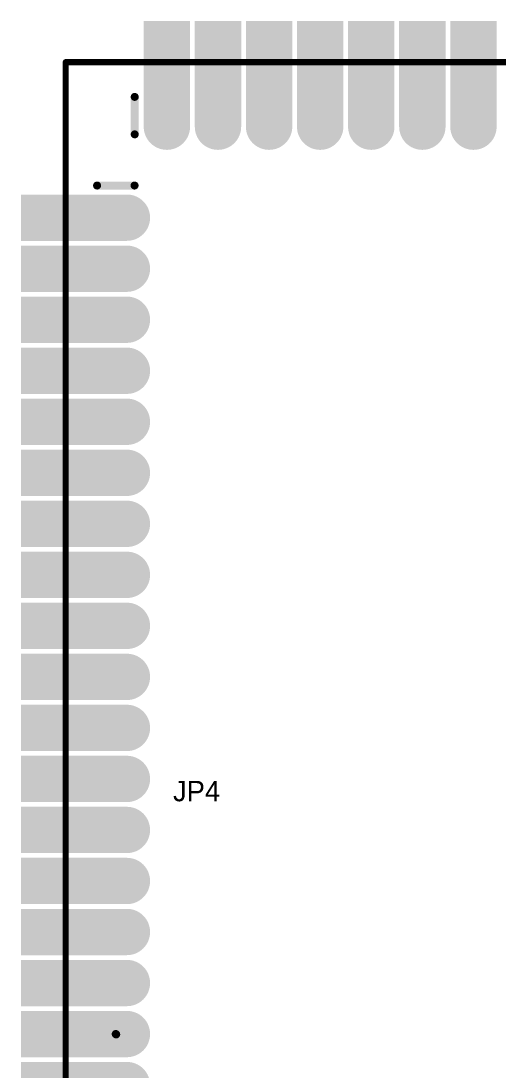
# Model space of a CAD drawing. Header units: millimetres. Extents: x 2.56 to 5.29, y 1.98 to 3.92.
# Drawn here: x 2.556 to 3.024, y 2.892 to 3.92 of the extents above; entities that cross this region are included whole.
import ezdxf

# ---------------------------------------------------------------- set-up
doc = ezdxf.new("R2010")
doc.units = ezdxf.units.MM
doc.header["$MEASUREMENT"] = 0
for name, color, linetype in [('BottomLayer', 5, 'Continuous'), ('BottomSolder', 6, 'Continuous'), ('MultiLayer', 9, 'Continuous'), ('PadHoleLayer', 156, 'Continuous'), ('TopLayer', 1, 'Continuous'), ('TopOverlay', 2, 'Continuous'), ('TopPaste', 8, 'Continuous'), ('TopSolder', 216, 'Continuous')]:
    doc.layers.add(name, color=color, linetype=linetype)

# ---------------------------------------------------------------- blocks, each defined once
blk = doc.blocks.new('SIP_32_1_27_SMD_H_2')
at = {"layer": 'BottomLayer', "const_width": 0.0374}
for points in [[(0.0108, -0.7), (-0.0108, -0.7)], [(0.0108, -0.75), (-0.0108, -0.75)], [(0.0108, -0.8), (-0.0108, -0.8)], [(0.0108, -0.85), (-0.0108, -0.85)], [(0.0108, -0.9), (-0.0108, -0.9)], [(0.0108, -0.95), (-0.0108, -0.95)], [(0.0108, -1), (-0.0108, -1)], [(0.0108, -1.05), (-0.0108, -1.05)], [(0.0108, -1.1), (-0.0108, -1.1)], [(0.0108, -1.15), (-0.0108, -1.15)], [(0.0108, -1.2), (-0.0108, -1.2)], [(0.0108, -1.25), (-0.0108, -1.25)], [(0.0108, -1.3), (-0.0108, -1.3)], [(0.0108, -1.35), (-0.0108, -1.35)], [(0.0108, -1.4), (-0.0108, -1.4)], [(0.0108, -1.45), (-0.0108, -1.45)], [(0.0108, -1.5), (-0.0108, -1.5)], [(0.0108, -1.55), (-0.0108, -1.55)]]:
    blk.add_lwpolyline(points, dxfattribs=at)
at = {"layer": 'BottomLayer', "const_width": 0.0187}
for points in [[(-0.0202, -0.7, 1), (-0.0015, -0.7, 1)], [(0.0015, -0.7, 1), (0.0202, -0.7, 1)], [(-0.0202, -0.75, 1), (-0.0015, -0.75, 1)], [(0.0015, -0.75, 1), (0.0202, -0.75, 1)], [(-0.0202, -0.8, 1), (-0.0015, -0.8, 1)], [(0.0015, -0.8, 1), (0.0202, -0.8, 1)], [(-0.0202, -0.85, 1), (-0.0015, -0.85, 1)], [(0.0015, -0.85, 1), (0.0202, -0.85, 1)], [(-0.0202, -0.9, 1), (-0.0015, -0.9, 1)], [(0.0015, -0.9, 1), (0.0202, -0.9, 1)], [(-0.0202, -0.95, 1), (-0.0015, -0.95, 1)], [(0.0015, -0.95, 1), (0.0202, -0.95, 1)], [(-0.0202, -1, 1), (-0.0015, -1, 1)], [(0.0015, -1, 1), (0.0202, -1, 1)], [(-0.0202, -1.05, 1), (-0.0015, -1.05, 1)], [(0.0015, -1.05, 1), (0.0202, -1.05, 1)], [(-0.0202, -1.1, 1), (-0.0015, -1.1, 1)], [(0.0015, -1.1, 1), (0.0202, -1.1, 1)], [(-0.0202, -1.15, 1), (-0.0015, -1.15, 1)], [(0.0015, -1.15, 1), (0.0202, -1.15, 1)], [(-0.0202, -1.2, 1), (-0.0015, -1.2, 1)], [(0.0015, -1.2, 1), (0.0202, -1.2, 1)], [(-0.0202, -1.25, 1), (-0.0015, -1.25, 1)], [(0.0015, -1.25, 1), (0.0202, -1.25, 1)], [(-0.0202, -1.3, 1), (-0.0015, -1.3, 1)], [(0.0015, -1.3, 1), (0.0202, -1.3, 1)], [(-0.0202, -1.35, 1), (-0.0015, -1.35, 1)], [(0.0015, -1.35, 1), (0.0202, -1.35, 1)], [(-0.0202, -1.4, 1), (-0.0015, -1.4, 1)], [(0.0015, -1.4, 1), (0.0202, -1.4, 1)], [(-0.0202, -1.45, 1), (-0.0015, -1.45, 1)], [(0.0015, -1.45, 1), (0.0202, -1.45, 1)], [(-0.0202, -1.5, 1), (-0.0015, -1.5, 1)], [(0.0015, -1.5, 1), (0.0202, -1.5, 1)], [(-0.0202, -1.55, 1), (-0.0015, -1.55, 1)], [(0.0015, -1.55, 1), (0.0202, -1.55, 1)]]:
    blk.add_lwpolyline(points, format="xyb", close=True, dxfattribs=at)
at = {"layer": 'BottomSolder', "const_width": 0.0454}
for points in [[(0.0108, -0.7), (-0.0108, -0.7)], [(0.0108, -0.75), (-0.0108, -0.75)], [(0.0108, -0.8), (-0.0108, -0.8)], [(0.0108, -0.85), (-0.0108, -0.85)], [(0.0108, -0.9), (-0.0108, -0.9)], [(0.0108, -0.95), (-0.0108, -0.95)], [(0.0108, -1), (-0.0108, -1)], [(0.0108, -1.05), (-0.0108, -1.05)], [(0.0108, -1.1), (-0.0108, -1.1)], [(0.0108, -1.15), (-0.0108, -1.15)], [(0.0108, -1.2), (-0.0108, -1.2)], [(0.0108, -1.25), (-0.0108, -1.25)], [(0.0108, -1.3), (-0.0108, -1.3)], [(0.0108, -1.35), (-0.0108, -1.35)], [(0.0108, -1.4), (-0.0108, -1.4)], [(0.0108, -1.45), (-0.0108, -1.45)], [(0.0108, -1.5), (-0.0108, -1.5)], [(0.0108, -1.55), (-0.0108, -1.55)]]:
    blk.add_lwpolyline(points, dxfattribs=at)
at = {"layer": 'BottomSolder', "const_width": 0.0227}
for points in [[(-0.0222, -0.7, 1), (0.0005, -0.7, 1)], [(-0.0005, -0.7, 1), (0.0222, -0.7, 1)], [(-0.0222, -0.75, 1), (0.0005, -0.75, 1)], [(-0.0005, -0.75, 1), (0.0222, -0.75, 1)], [(-0.0222, -0.8, 1), (0.0005, -0.8, 1)], [(-0.0005, -0.8, 1), (0.0222, -0.8, 1)], [(-0.0222, -0.85, 1), (0.0005, -0.85, 1)], [(-0.0005, -0.85, 1), (0.0222, -0.85, 1)], [(-0.0222, -0.9, 1), (0.0005, -0.9, 1)], [(-0.0005, -0.9, 1), (0.0222, -0.9, 1)], [(-0.0222, -0.95, 1), (0.0005, -0.95, 1)], [(-0.0005, -0.95, 1), (0.0222, -0.95, 1)], [(-0.0222, -1, 1), (0.0005, -1, 1)], [(-0.0005, -1, 1), (0.0222, -1, 1)], [(-0.0222, -1.05, 1), (0.0005, -1.05, 1)], [(-0.0005, -1.05, 1), (0.0222, -1.05, 1)], [(-0.0222, -1.1, 1), (0.0005, -1.1, 1)], [(-0.0005, -1.1, 1), (0.0222, -1.1, 1)], [(-0.0222, -1.15, 1), (0.0005, -1.15, 1)], [(-0.0005, -1.15, 1), (0.0222, -1.15, 1)], [(-0.0222, -1.2, 1), (0.0005, -1.2, 1)], [(-0.0005, -1.2, 1), (0.0222, -1.2, 1)], [(-0.0222, -1.25, 1), (0.0005, -1.25, 1)], [(-0.0005, -1.25, 1), (0.0222, -1.25, 1)], [(-0.0222, -1.3, 1), (0.0005, -1.3, 1)], [(-0.0005, -1.3, 1), (0.0222, -1.3, 1)], [(-0.0222, -1.35, 1), (0.0005, -1.35, 1)], [(-0.0005, -1.35, 1), (0.0222, -1.35, 1)], [(-0.0222, -1.4, 1), (0.0005, -1.4, 1)], [(-0.0005, -1.4, 1), (0.0222, -1.4, 1)], [(-0.0222, -1.45, 1), (0.0005, -1.45, 1)], [(-0.0005, -1.45, 1), (0.0222, -1.45, 1)], [(-0.0222, -1.5, 1), (0.0005, -1.5, 1)], [(-0.0005, -1.5, 1), (0.0222, -1.5, 1)], [(-0.0222, -1.55, 1), (0.0005, -1.55, 1)], [(-0.0005, -1.55, 1), (0.0222, -1.55, 1)]]:
    blk.add_lwpolyline(points, format="xyb", close=True, dxfattribs=at)
at = {"layer": 'MultiLayer', "const_width": 0.0374}
for points in [[(0.0108, -0.7), (-0.0108, -0.7)], [(0.0108, -0.75), (-0.0108, -0.75)], [(0.0108, -0.8), (-0.0108, -0.8)], [(0.0108, -0.85), (-0.0108, -0.85)], [(0.0108, -0.9), (-0.0108, -0.9)], [(0.0108, -0.95), (-0.0108, -0.95)], [(0.0108, -1), (-0.0108, -1)], [(0.0108, -1.05), (-0.0108, -1.05)], [(0.0108, -1.1), (-0.0108, -1.1)], [(0.0108, -1.15), (-0.0108, -1.15)], [(0.0108, -1.2), (-0.0108, -1.2)], [(0.0108, -1.25), (-0.0108, -1.25)], [(0.0108, -1.3), (-0.0108, -1.3)], [(0.0108, -1.35), (-0.0108, -1.35)], [(0.0108, -1.4), (-0.0108, -1.4)], [(0.0108, -1.45), (-0.0108, -1.45)], [(0.0108, -1.5), (-0.0108, -1.5)], [(0.0108, -1.55), (-0.0108, -1.55)]]:
    blk.add_lwpolyline(points, dxfattribs=at)
at = {"layer": 'MultiLayer', "const_width": 0.0187}
for points in [[(-0.0202, -0.7, 1), (-0.0015, -0.7, 1)], [(0.0015, -0.7, 1), (0.0202, -0.7, 1)], [(-0.0202, -0.75, 1), (-0.0015, -0.75, 1)], [(0.0015, -0.75, 1), (0.0202, -0.75, 1)], [(-0.0202, -0.8, 1), (-0.0015, -0.8, 1)], [(0.0015, -0.8, 1), (0.0202, -0.8, 1)], [(-0.0202, -0.85, 1), (-0.0015, -0.85, 1)], [(0.0015, -0.85, 1), (0.0202, -0.85, 1)], [(-0.0202, -0.9, 1), (-0.0015, -0.9, 1)], [(0.0015, -0.9, 1), (0.0202, -0.9, 1)], [(-0.0202, -0.95, 1), (-0.0015, -0.95, 1)], [(0.0015, -0.95, 1), (0.0202, -0.95, 1)], [(-0.0202, -1, 1), (-0.0015, -1, 1)], [(0.0015, -1, 1), (0.0202, -1, 1)], [(-0.0202, -1.05, 1), (-0.0015, -1.05, 1)], [(0.0015, -1.05, 1), (0.0202, -1.05, 1)], [(-0.0202, -1.1, 1), (-0.0015, -1.1, 1)], [(0.0015, -1.1, 1), (0.0202, -1.1, 1)], [(-0.0202, -1.15, 1), (-0.0015, -1.15, 1)], [(0.0015, -1.15, 1), (0.0202, -1.15, 1)], [(-0.0202, -1.2, 1), (-0.0015, -1.2, 1)], [(0.0015, -1.2, 1), (0.0202, -1.2, 1)], [(-0.0202, -1.25, 1), (-0.0015, -1.25, 1)], [(0.0015, -1.25, 1), (0.0202, -1.25, 1)], [(-0.0202, -1.3, 1), (-0.0015, -1.3, 1)], [(0.0015, -1.3, 1), (0.0202, -1.3, 1)], [(-0.0202, -1.35, 1), (-0.0015, -1.35, 1)], [(0.0015, -1.35, 1), (0.0202, -1.35, 1)], [(-0.0202, -1.4, 1), (-0.0015, -1.4, 1)], [(0.0015, -1.4, 1), (0.0202, -1.4, 1)], [(-0.0202, -1.45, 1), (-0.0015, -1.45, 1)], [(0.0015, -1.45, 1), (0.0202, -1.45, 1)], [(-0.0202, -1.5, 1), (-0.0015, -1.5, 1)], [(0.0015, -1.5, 1), (0.0202, -1.5, 1)], [(-0.0202, -1.55, 1), (-0.0015, -1.55, 1)], [(0.0015, -1.55, 1), (0.0202, -1.55, 1)]]:
    blk.add_lwpolyline(points, format="xyb", close=True, dxfattribs=at)
at = {"layer": 'PadHoleLayer', "const_width": 0.0138}
for points in [[(-0.0069, -0.75, 1), (0.0069, -0.75, 1)], [(-0.0069, -0.8, 1), (0.0069, -0.8, 1)], [(-0.0069, -0.85, 1), (0.0069, -0.85, 1)], [(-0.0069, -0.9, 1), (0.0069, -0.9, 1)], [(-0.0069, -0.95, 1), (0.0069, -0.95, 1)], [(-0.0069, -1, 1), (0.0069, -1, 1)], [(-0.0069, -1.05, 1), (0.0069, -1.05, 1)], [(-0.0069, -1.1, 1), (0.0069, -1.1, 1)], [(-0.0069, -1.15, 1), (0.0069, -1.15, 1)], [(-0.0069, -1.2, 1), (0.0069, -1.2, 1)], [(-0.0069, -1.25, 1), (0.0069, -1.25, 1)], [(-0.0069, -1.3, 1), (0.0069, -1.3, 1)], [(-0.0069, -1.35, 1), (0.0069, -1.35, 1)], [(-0.0069, -1.4, 1), (0.0069, -1.4, 1)], [(-0.0069, -1.45, 1), (0.0069, -1.45, 1)], [(-0.0069, -1.5, 1), (0.0069, -1.5, 1)], [(-0.0069, -1.55, 1), (0.0069, -1.55, 1)]]:
    blk.add_lwpolyline(points, format="xyb", close=True, dxfattribs=at)
at = {"layer": 'TopLayer', "const_width": 0.0374}
for points in [[(0.0108, -0.7), (-0.0108, -0.7)], [(0.0108, -0.75), (-0.0108, -0.75)], [(0.0108, -0.8), (-0.0108, -0.8)], [(0.0108, -0.85), (-0.0108, -0.85)], [(0.0108, -0.9), (-0.0108, -0.9)], [(0.0108, -0.95), (-0.0108, -0.95)], [(0.0108, -1), (-0.0108, -1)], [(0.0108, -1.05), (-0.0108, -1.05)], [(0.0108, -1.1), (-0.0108, -1.1)], [(0.0108, -1.15), (-0.0108, -1.15)], [(0.0108, -1.2), (-0.0108, -1.2)], [(0.0108, -1.25), (-0.0108, -1.25)], [(0.0108, -1.3), (-0.0108, -1.3)], [(0.0108, -1.35), (-0.0108, -1.35)], [(0.0108, -1.4), (-0.0108, -1.4)], [(0.0108, -1.45), (-0.0108, -1.45)], [(0.0108, -1.5), (-0.0108, -1.5)], [(0.0108, -1.55), (-0.0108, -1.55)]]:
    blk.add_lwpolyline(points, dxfattribs=at)
at = {"layer": 'TopLayer', "const_width": 0.0187}
for points in [[(-0.0202, -0.7, 1), (-0.0015, -0.7, 1)], [(0.0015, -0.7, 1), (0.0202, -0.7, 1)], [(-0.0202, -0.75, 1), (-0.0015, -0.75, 1)], [(0.0015, -0.75, 1), (0.0202, -0.75, 1)], [(-0.0202, -0.8, 1), (-0.0015, -0.8, 1)], [(0.0015, -0.8, 1), (0.0202, -0.8, 1)], [(-0.0202, -0.85, 1), (-0.0015, -0.85, 1)], [(0.0015, -0.85, 1), (0.0202, -0.85, 1)], [(-0.0202, -0.9, 1), (-0.0015, -0.9, 1)], [(0.0015, -0.9, 1), (0.0202, -0.9, 1)], [(-0.0202, -0.95, 1), (-0.0015, -0.95, 1)], [(0.0015, -0.95, 1), (0.0202, -0.95, 1)], [(-0.0202, -1, 1), (-0.0015, -1, 1)], [(0.0015, -1, 1), (0.0202, -1, 1)], [(-0.0202, -1.05, 1), (-0.0015, -1.05, 1)], [(0.0015, -1.05, 1), (0.0202, -1.05, 1)], [(-0.0202, -1.1, 1), (-0.0015, -1.1, 1)], [(0.0015, -1.1, 1), (0.0202, -1.1, 1)], [(-0.0202, -1.15, 1), (-0.0015, -1.15, 1)], [(0.0015, -1.15, 1), (0.0202, -1.15, 1)], [(-0.0202, -1.2, 1), (-0.0015, -1.2, 1)], [(0.0015, -1.2, 1), (0.0202, -1.2, 1)], [(-0.0202, -1.25, 1), (-0.0015, -1.25, 1)], [(0.0015, -1.25, 1), (0.0202, -1.25, 1)], [(-0.0202, -1.3, 1), (-0.0015, -1.3, 1)], [(0.0015, -1.3, 1), (0.0202, -1.3, 1)], [(-0.0202, -1.35, 1), (-0.0015, -1.35, 1)], [(0.0015, -1.35, 1), (0.0202, -1.35, 1)], [(-0.0202, -1.4, 1), (-0.0015, -1.4, 1)], [(0.0015, -1.4, 1), (0.0202, -1.4, 1)], [(-0.0202, -1.45, 1), (-0.0015, -1.45, 1)], [(0.0015, -1.45, 1), (0.0202, -1.45, 1)], [(-0.0202, -1.5, 1), (-0.0015, -1.5, 1)], [(0.0015, -1.5, 1), (0.0202, -1.5, 1)], [(-0.0202, -1.55, 1), (-0.0015, -1.55, 1)], [(0.0015, -1.55, 1), (0.0202, -1.55, 1)]]:
    blk.add_lwpolyline(points, format="xyb", close=True, dxfattribs=at)
at = {"layer": 'TopLayer'}
for points in [[(0.0888, -0.6813), (0.0002, -0.6813), (0.0888, -0.7187), (0.0002, -0.7187)], [(0.0888, -0.7313), (0.0002, -0.7313), (0.0888, -0.7687), (0.0002, -0.7687)], [(0.0888, -0.7813), (0.0002, -0.7813), (0.0888, -0.8187), (0.0002, -0.8187)], [(0.0888, -0.8313), (0.0002, -0.8313), (0.0888, -0.8687), (0.0002, -0.8687)], [(0.0888, -0.8813), (0.0002, -0.8813), (0.0888, -0.9187), (0.0002, -0.9187)], [(0.0888, -0.9313), (0.0002, -0.9313), (0.0888, -0.9687), (0.0002, -0.9687)], [(0.0888, -0.9813), (0.0002, -0.9813), (0.0888, -1.0187), (0.0002, -1.0187)], [(0.0888, -1.0313), (0.0002, -1.0313), (0.0888, -1.0687), (0.0002, -1.0687)], [(0.0888, -1.0813), (0.0002, -1.0813), (0.0888, -1.1187), (0.0002, -1.1187)], [(0.0888, -1.1313), (0.0002, -1.1313), (0.0888, -1.1687), (0.0002, -1.1687)], [(0.0888, -1.1813), (0.0002, -1.1813), (0.0888, -1.2187), (0.0002, -1.2187)], [(0.0888, -1.2313), (0.0002, -1.2313), (0.0888, -1.2687), (0.0002, -1.2687)], [(0.0888, -1.2813), (0.0002, -1.2813), (0.0888, -1.3187), (0.0002, -1.3187)], [(0.0888, -1.3313), (0.0002, -1.3313), (0.0888, -1.3687), (0.0002, -1.3687)], [(0.0888, -1.3813), (0.0002, -1.3813), (0.0888, -1.4187), (0.0002, -1.4187)], [(0.0888, -1.4313), (0.0002, -1.4313), (0.0888, -1.4687), (0.0002, -1.4687)], [(0.0888, -1.4813), (0.0002, -1.4813), (0.0888, -1.5187), (0.0002, -1.5187)], [(0.0888, -1.5313), (0.0002, -1.5313), (0.0888, -1.5687), (0.0002, -1.5687)]]:
    blk.add_solid(points, dxfattribs=at)
at = {"layer": 'TopOverlay', "const_width": 0.00787}
blk.add_lwpolyline([(0.0184, -1.5815), (-0.0184, -1.5815)], dxfattribs=at)
at = {"layer": 'TopOverlay', "const_width": 0.00394}
for points in [[(-0.0203, -1.5815, 1), (-0.0164, -1.5815, 1)], [(0.0164, -1.5815, 1), (0.0203, -1.5815, 1)]]:
    blk.add_lwpolyline(points, format="xyb", close=True, dxfattribs=at)
at = {"layer": 'TopPaste'}
for points in [[(0.0888, -0.6813), (0.0002, -0.6813), (0.0888, -0.7187), (0.0002, -0.7187)], [(0.0888, -0.7313), (0.0002, -0.7313), (0.0888, -0.7687), (0.0002, -0.7687)], [(0.0888, -0.7813), (0.0002, -0.7813), (0.0888, -0.8187), (0.0002, -0.8187)], [(0.0888, -0.8313), (0.0002, -0.8313), (0.0888, -0.8687), (0.0002, -0.8687)], [(0.0888, -0.8813), (0.0002, -0.8813), (0.0888, -0.9187), (0.0002, -0.9187)], [(0.0888, -0.9313), (0.0002, -0.9313), (0.0888, -0.9687), (0.0002, -0.9687)], [(0.0888, -0.9813), (0.0002, -0.9813), (0.0888, -1.0187), (0.0002, -1.0187)], [(0.0888, -1.0313), (0.0002, -1.0313), (0.0888, -1.0687), (0.0002, -1.0687)], [(0.0888, -1.0813), (0.0002, -1.0813), (0.0888, -1.1187), (0.0002, -1.1187)], [(0.0888, -1.1313), (0.0002, -1.1313), (0.0888, -1.1687), (0.0002, -1.1687)], [(0.0888, -1.1813), (0.0002, -1.1813), (0.0888, -1.2187), (0.0002, -1.2187)], [(0.0888, -1.2313), (0.0002, -1.2313), (0.0888, -1.2687), (0.0002, -1.2687)], [(0.0888, -1.2813), (0.0002, -1.2813), (0.0888, -1.3187), (0.0002, -1.3187)], [(0.0888, -1.3313), (0.0002, -1.3313), (0.0888, -1.3687), (0.0002, -1.3687)], [(0.0888, -1.3813), (0.0002, -1.3813), (0.0888, -1.4187), (0.0002, -1.4187)], [(0.0888, -1.4313), (0.0002, -1.4313), (0.0888, -1.4687), (0.0002, -1.4687)], [(0.0888, -1.4813), (0.0002, -1.4813), (0.0888, -1.5187), (0.0002, -1.5187)], [(0.0888, -1.5313), (0.0002, -1.5313), (0.0888, -1.5687), (0.0002, -1.5687)]]:
    blk.add_solid(points, dxfattribs=at)
at = {"layer": 'TopSolder', "const_width": 0.0454}
for points in [[(0.0108, -0.7), (-0.0108, -0.7)], [(0.0108, -0.75), (-0.0108, -0.75)], [(0.0108, -0.8), (-0.0108, -0.8)], [(0.0108, -0.85), (-0.0108, -0.85)], [(0.0108, -0.9), (-0.0108, -0.9)], [(0.0108, -0.95), (-0.0108, -0.95)], [(0.0108, -1), (-0.0108, -1)], [(0.0108, -1.05), (-0.0108, -1.05)], [(0.0108, -1.1), (-0.0108, -1.1)], [(0.0108, -1.15), (-0.0108, -1.15)], [(0.0108, -1.2), (-0.0108, -1.2)], [(0.0108, -1.25), (-0.0108, -1.25)], [(0.0108, -1.3), (-0.0108, -1.3)], [(0.0108, -1.35), (-0.0108, -1.35)], [(0.0108, -1.4), (-0.0108, -1.4)], [(0.0108, -1.45), (-0.0108, -1.45)], [(0.0108, -1.5), (-0.0108, -1.5)], [(0.0108, -1.55), (-0.0108, -1.55)]]:
    blk.add_lwpolyline(points, dxfattribs=at)
at = {"layer": 'TopSolder', "const_width": 0.0227}
for points in [[(-0.0222, -0.7, 1), (0.0005, -0.7, 1)], [(-0.0005, -0.7, 1), (0.0222, -0.7, 1)], [(-0.0222, -0.75, 1), (0.0005, -0.75, 1)], [(-0.0005, -0.75, 1), (0.0222, -0.75, 1)], [(-0.0222, -0.8, 1), (0.0005, -0.8, 1)], [(-0.0005, -0.8, 1), (0.0222, -0.8, 1)], [(-0.0222, -0.85, 1), (0.0005, -0.85, 1)], [(-0.0005, -0.85, 1), (0.0222, -0.85, 1)], [(-0.0222, -0.9, 1), (0.0005, -0.9, 1)], [(-0.0005, -0.9, 1), (0.0222, -0.9, 1)], [(-0.0222, -0.95, 1), (0.0005, -0.95, 1)], [(-0.0005, -0.95, 1), (0.0222, -0.95, 1)], [(-0.0222, -1, 1), (0.0005, -1, 1)], [(-0.0005, -1, 1), (0.0222, -1, 1)], [(-0.0222, -1.05, 1), (0.0005, -1.05, 1)], [(-0.0005, -1.05, 1), (0.0222, -1.05, 1)], [(-0.0222, -1.1, 1), (0.0005, -1.1, 1)], [(-0.0005, -1.1, 1), (0.0222, -1.1, 1)], [(-0.0222, -1.15, 1), (0.0005, -1.15, 1)], [(-0.0005, -1.15, 1), (0.0222, -1.15, 1)], [(-0.0222, -1.2, 1), (0.0005, -1.2, 1)], [(-0.0005, -1.2, 1), (0.0222, -1.2, 1)], [(-0.0222, -1.25, 1), (0.0005, -1.25, 1)], [(-0.0005, -1.25, 1), (0.0222, -1.25, 1)], [(-0.0222, -1.3, 1), (0.0005, -1.3, 1)], [(-0.0005, -1.3, 1), (0.0222, -1.3, 1)], [(-0.0222, -1.35, 1), (0.0005, -1.35, 1)], [(-0.0005, -1.35, 1), (0.0222, -1.35, 1)], [(-0.0222, -1.4, 1), (0.0005, -1.4, 1)], [(-0.0005, -1.4, 1), (0.0222, -1.4, 1)], [(-0.0222, -1.45, 1), (0.0005, -1.45, 1)], [(-0.0005, -1.45, 1), (0.0222, -1.45, 1)], [(-0.0222, -1.5, 1), (0.0005, -1.5, 1)], [(-0.0005, -1.5, 1), (0.0222, -1.5, 1)], [(-0.0222, -1.55, 1), (0.0005, -1.55, 1)], [(-0.0005, -1.55, 1), (0.0222, -1.55, 1)]]:
    blk.add_lwpolyline(points, format="xyb", close=True, dxfattribs=at)
at = {"layer": 'TopSolder'}
for points in [[(0.0928, -0.6773), (-0.0038, -0.6773), (0.0928, -0.7227), (-0.0038, -0.7227)], [(0.0928, -0.7273), (-0.0038, -0.7273), (0.0928, -0.7727), (-0.0038, -0.7727)], [(0.0928, -0.7773), (-0.0038, -0.7773), (0.0928, -0.8227), (-0.0038, -0.8227)], [(0.0928, -0.8273), (-0.0038, -0.8273), (0.0928, -0.8727), (-0.0038, -0.8727)], [(0.0928, -0.8773), (-0.0038, -0.8773), (0.0928, -0.9227), (-0.0038, -0.9227)], [(0.0928, -0.9273), (-0.0038, -0.9273), (0.0928, -0.9727), (-0.0038, -0.9727)], [(0.0928, -0.9773), (-0.0038, -0.9773), (0.0928, -1.0227), (-0.0038, -1.0227)], [(0.0928, -1.0273), (-0.0038, -1.0273), (0.0928, -1.0727), (-0.0038, -1.0727)], [(0.0928, -1.0773), (-0.0038, -1.0773), (0.0928, -1.1227), (-0.0038, -1.1227)], [(0.0928, -1.1273), (-0.0038, -1.1273), (0.0928, -1.1727), (-0.0038, -1.1727)], [(0.0928, -1.1773), (-0.0038, -1.1773), (0.0928, -1.2227), (-0.0038, -1.2227)], [(0.0928, -1.2273), (-0.0038, -1.2273), (0.0928, -1.2727), (-0.0038, -1.2727)], [(0.0928, -1.2773), (-0.0038, -1.2773), (0.0928, -1.3227), (-0.0038, -1.3227)], [(0.0928, -1.3273), (-0.0038, -1.3273), (0.0928, -1.3727), (-0.0038, -1.3727)], [(0.0928, -1.3773), (-0.0038, -1.3773), (0.0928, -1.4227), (-0.0038, -1.4227)], [(0.0928, -1.4273), (-0.0038, -1.4273), (0.0928, -1.4727), (-0.0038, -1.4727)], [(0.0928, -1.4773), (-0.0038, -1.4773), (0.0928, -1.5227), (-0.0038, -1.5227)], [(0.0928, -1.5273), (-0.0038, -1.5273), (0.0928, -1.5727), (-0.0038, -1.5727)]]:
    blk.add_solid(points, dxfattribs=at)
blk = doc.blocks.new('SIP_50_1_27_SMD_H_3')
at = {"layer": 'BottomLayer', "const_width": 0.0374}
for points in [[(0.0108, 0), (-0.0108, 0)], [(0.0108, -0.05), (-0.0108, -0.05)], [(0.0108, -0.1), (-0.0108, -0.1)], [(0.0108, -0.15), (-0.0108, -0.15)], [(0.0108, -0.2), (-0.0108, -0.2)], [(0.0108, -0.25), (-0.0108, -0.25)], [(0.0108, -0.3), (-0.0108, -0.3)]]:
    blk.add_lwpolyline(points, dxfattribs=at)
at = {"layer": 'BottomLayer', "const_width": 0.0187}
for points in [[(-0.0202, 0, 1), (-0.0015, 0, 1)], [(0.0015, 0, 1), (0.0202, 0, 1)], [(-0.0202, -0.05, 1), (-0.0015, -0.05, 1)], [(0.0015, -0.05, 1), (0.0202, -0.05, 1)], [(-0.0202, -0.1, 1), (-0.0015, -0.1, 1)], [(0.0015, -0.1, 1), (0.0202, -0.1, 1)], [(-0.0202, -0.15, 1), (-0.0015, -0.15, 1)], [(0.0015, -0.15, 1), (0.0202, -0.15, 1)], [(-0.0202, -0.2, 1), (-0.0015, -0.2, 1)], [(0.0015, -0.2, 1), (0.0202, -0.2, 1)], [(-0.0202, -0.25, 1), (-0.0015, -0.25, 1)], [(0.0015, -0.25, 1), (0.0202, -0.25, 1)], [(-0.0202, -0.3, 1), (-0.0015, -0.3, 1)], [(0.0015, -0.3, 1), (0.0202, -0.3, 1)]]:
    blk.add_lwpolyline(points, format="xyb", close=True, dxfattribs=at)
at = {"layer": 'BottomSolder', "const_width": 0.0454}
for points in [[(0.0108, 0), (-0.0108, 0)], [(0.0108, -0.05), (-0.0108, -0.05)], [(0.0108, -0.1), (-0.0108, -0.1)], [(0.0108, -0.15), (-0.0108, -0.15)], [(0.0108, -0.2), (-0.0108, -0.2)], [(0.0108, -0.25), (-0.0108, -0.25)], [(0.0108, -0.3), (-0.0108, -0.3)]]:
    blk.add_lwpolyline(points, dxfattribs=at)
at = {"layer": 'BottomSolder', "const_width": 0.0227}
for points in [[(-0.0222, 0, 1), (0.0005, 0, 1)], [(-0.0005, 0, 1), (0.0222, 0, 1)], [(-0.0222, -0.05, 1), (0.0005, -0.05, 1)], [(-0.0005, -0.05, 1), (0.0222, -0.05, 1)], [(-0.0222, -0.1, 1), (0.0005, -0.1, 1)], [(-0.0005, -0.1, 1), (0.0222, -0.1, 1)], [(-0.0222, -0.15, 1), (0.0005, -0.15, 1)], [(-0.0005, -0.15, 1), (0.0222, -0.15, 1)], [(-0.0222, -0.2, 1), (0.0005, -0.2, 1)], [(-0.0005, -0.2, 1), (0.0222, -0.2, 1)], [(-0.0222, -0.25, 1), (0.0005, -0.25, 1)], [(-0.0005, -0.25, 1), (0.0222, -0.25, 1)], [(-0.0222, -0.3, 1), (0.0005, -0.3, 1)], [(-0.0005, -0.3, 1), (0.0222, -0.3, 1)]]:
    blk.add_lwpolyline(points, format="xyb", close=True, dxfattribs=at)
at = {"layer": 'MultiLayer', "const_width": 0.0374}
for points in [[(0.0108, 0), (-0.0108, 0)], [(0.0108, -0.05), (-0.0108, -0.05)], [(0.0108, -0.1), (-0.0108, -0.1)], [(0.0108, -0.15), (-0.0108, -0.15)], [(0.0108, -0.2), (-0.0108, -0.2)], [(0.0108, -0.25), (-0.0108, -0.25)], [(0.0108, -0.3), (-0.0108, -0.3)]]:
    blk.add_lwpolyline(points, dxfattribs=at)
at = {"layer": 'MultiLayer', "const_width": 0.0187}
for points in [[(-0.0202, 0, 1), (-0.0015, 0, 1)], [(0.0015, 0, 1), (0.0202, 0, 1)], [(-0.0202, -0.05, 1), (-0.0015, -0.05, 1)], [(0.0015, -0.05, 1), (0.0202, -0.05, 1)], [(-0.0202, -0.1, 1), (-0.0015, -0.1, 1)], [(0.0015, -0.1, 1), (0.0202, -0.1, 1)], [(-0.0202, -0.15, 1), (-0.0015, -0.15, 1)], [(0.0015, -0.15, 1), (0.0202, -0.15, 1)], [(-0.0202, -0.2, 1), (-0.0015, -0.2, 1)], [(0.0015, -0.2, 1), (0.0202, -0.2, 1)], [(-0.0202, -0.25, 1), (-0.0015, -0.25, 1)], [(0.0015, -0.25, 1), (0.0202, -0.25, 1)], [(-0.0202, -0.3, 1), (-0.0015, -0.3, 1)], [(0.0015, -0.3, 1), (0.0202, -0.3, 1)]]:
    blk.add_lwpolyline(points, format="xyb", close=True, dxfattribs=at)
at = {"layer": 'PadHoleLayer', "const_width": 0.0138}
for points in [[(-0.0069, 0, 1), (0.0069, 0, 1)], [(-0.0069, -0.05, 1), (0.0069, -0.05, 1)], [(-0.0069, -0.1, 1), (0.0069, -0.1, 1)], [(-0.0069, -0.15, 1), (0.0069, -0.15, 1)], [(-0.0069, -0.2, 1), (0.0069, -0.2, 1)], [(-0.0069, -0.25, 1), (0.0069, -0.25, 1)], [(-0.0069, -0.3, 1), (0.0069, -0.3, 1)]]:
    blk.add_lwpolyline(points, format="xyb", close=True, dxfattribs=at)
at = {"layer": 'TopLayer', "const_width": 0.0374}
for points in [[(0.0108, 0), (-0.0108, 0)], [(0.0108, -0.05), (-0.0108, -0.05)], [(0.0108, -0.1), (-0.0108, -0.1)], [(0.0108, -0.15), (-0.0108, -0.15)], [(0.0108, -0.2), (-0.0108, -0.2)], [(0.0108, -0.25), (-0.0108, -0.25)], [(0.0108, -0.3), (-0.0108, -0.3)]]:
    blk.add_lwpolyline(points, dxfattribs=at)
at = {"layer": 'TopLayer', "const_width": 0.0187}
for points in [[(-0.0202, 0, 1), (-0.0015, 0, 1)], [(0.0015, 0, 1), (0.0202, 0, 1)], [(-0.0202, -0.05, 1), (-0.0015, -0.05, 1)], [(0.0015, -0.05, 1), (0.0202, -0.05, 1)], [(-0.0202, -0.1, 1), (-0.0015, -0.1, 1)], [(0.0015, -0.1, 1), (0.0202, -0.1, 1)], [(-0.0202, -0.15, 1), (-0.0015, -0.15, 1)], [(0.0015, -0.15, 1), (0.0202, -0.15, 1)], [(-0.0202, -0.2, 1), (-0.0015, -0.2, 1)], [(0.0015, -0.2, 1), (0.0202, -0.2, 1)], [(-0.0202, -0.25, 1), (-0.0015, -0.25, 1)], [(0.0015, -0.25, 1), (0.0202, -0.25, 1)], [(-0.0202, -0.3, 1), (-0.0015, -0.3, 1)], [(0.0015, -0.3, 1), (0.0202, -0.3, 1)]]:
    blk.add_lwpolyline(points, format="xyb", close=True, dxfattribs=at)
at = {"layer": 'TopLayer'}
for points in [[(0.0888, 0.0187), (0.0002, 0.0187), (0.0888, -0.0187), (0.0002, -0.0187)], [(0.0888, -0.0313), (0.0002, -0.0313), (0.0888, -0.0687), (0.0002, -0.0687)], [(0.0888, -0.0813), (0.0002, -0.0813), (0.0888, -0.1187), (0.0002, -0.1187)], [(0.0888, -0.1313), (0.0002, -0.1313), (0.0888, -0.1687), (0.0002, -0.1687)], [(0.0888, -0.1813), (0.0002, -0.1813), (0.0888, -0.2187), (0.0002, -0.2187)], [(0.0888, -0.2313), (0.0002, -0.2313), (0.0888, -0.2687), (0.0002, -0.2687)], [(0.0888, -0.2813), (0.0002, -0.2813), (0.0888, -0.3187), (0.0002, -0.3187)]]:
    blk.add_solid(points, dxfattribs=at)
at = {"layer": 'TopOverlay', "const_width": 0.00787}
blk.add_lwpolyline([(-0.0184, 0.0315), (0.0184, 0.0315)], dxfattribs=at)
at = {"layer": 'TopOverlay', "const_width": 0.00394}
for points in [[(-0.0203, 0.0315, 1), (-0.0164, 0.0315, 1)], [(0.0164, 0.0315, 1), (0.0203, 0.0315, 1)]]:
    blk.add_lwpolyline(points, format="xyb", close=True, dxfattribs=at)
at = {"layer": 'TopPaste'}
for points in [[(0.0888, 0.0187), (0.0002, 0.0187), (0.0888, -0.0187), (0.0002, -0.0187)], [(0.0888, -0.0313), (0.0002, -0.0313), (0.0888, -0.0687), (0.0002, -0.0687)], [(0.0888, -0.0813), (0.0002, -0.0813), (0.0888, -0.1187), (0.0002, -0.1187)], [(0.0888, -0.1313), (0.0002, -0.1313), (0.0888, -0.1687), (0.0002, -0.1687)], [(0.0888, -0.1813), (0.0002, -0.1813), (0.0888, -0.2187), (0.0002, -0.2187)], [(0.0888, -0.2313), (0.0002, -0.2313), (0.0888, -0.2687), (0.0002, -0.2687)], [(0.0888, -0.2813), (0.0002, -0.2813), (0.0888, -0.3187), (0.0002, -0.3187)]]:
    blk.add_solid(points, dxfattribs=at)
at = {"layer": 'TopSolder', "const_width": 0.0454}
for points in [[(0.0108, 0), (-0.0108, 0)], [(0.0108, -0.05), (-0.0108, -0.05)], [(0.0108, -0.1), (-0.0108, -0.1)], [(0.0108, -0.15), (-0.0108, -0.15)], [(0.0108, -0.2), (-0.0108, -0.2)], [(0.0108, -0.25), (-0.0108, -0.25)], [(0.0108, -0.3), (-0.0108, -0.3)]]:
    blk.add_lwpolyline(points, dxfattribs=at)
at = {"layer": 'TopSolder', "const_width": 0.0227}
for points in [[(-0.0222, 0, 1), (0.0005, 0, 1)], [(-0.0005, 0, 1), (0.0222, 0, 1)], [(-0.0222, -0.05, 1), (0.0005, -0.05, 1)], [(-0.0005, -0.05, 1), (0.0222, -0.05, 1)], [(-0.0222, -0.1, 1), (0.0005, -0.1, 1)], [(-0.0005, -0.1, 1), (0.0222, -0.1, 1)], [(-0.0222, -0.15, 1), (0.0005, -0.15, 1)], [(-0.0005, -0.15, 1), (0.0222, -0.15, 1)], [(-0.0222, -0.2, 1), (0.0005, -0.2, 1)], [(-0.0005, -0.2, 1), (0.0222, -0.2, 1)], [(-0.0222, -0.25, 1), (0.0005, -0.25, 1)], [(-0.0005, -0.25, 1), (0.0222, -0.25, 1)], [(-0.0222, -0.3, 1), (0.0005, -0.3, 1)], [(-0.0005, -0.3, 1), (0.0222, -0.3, 1)]]:
    blk.add_lwpolyline(points, format="xyb", close=True, dxfattribs=at)
at = {"layer": 'TopSolder'}
for points in [[(0.0928, 0.0227), (-0.0038, 0.0227), (0.0928, -0.0227), (-0.0038, -0.0227)], [(0.0928, -0.0273), (-0.0038, -0.0273), (0.0928, -0.0727), (-0.0038, -0.0727)], [(0.0928, -0.0773), (-0.0038, -0.0773), (0.0928, -0.1227), (-0.0038, -0.1227)], [(0.0928, -0.1273), (-0.0038, -0.1273), (0.0928, -0.1727), (-0.0038, -0.1727)], [(0.0928, -0.1773), (-0.0038, -0.1773), (0.0928, -0.2227), (-0.0038, -0.2227)], [(0.0928, -0.2273), (-0.0038, -0.2273), (0.0928, -0.2727), (-0.0038, -0.2727)], [(0.0928, -0.2773), (-0.0038, -0.2773), (0.0928, -0.3227), (-0.0038, -0.3227)]]:
    blk.add_solid(points, dxfattribs=at)

msp = doc.modelspace()

# ---------------------------------------------------------------- linework, layer by layer
at = {"layer": 'TopOverlay'}
for points, const_width in [([(2.6, 2.025), (2.6, 3.8793)], 0.006), ([(2.6, 3.8793), (5.2496, 3.8793)], 0.006), ([(2.649, 2.9269), (2.6493, 2.9266)], 0.008)]:
    msp.add_lwpolyline(points, dxfattribs=dict(at, const_width=const_width))
for points, const_width in [([(2.5985, 3.8793, 1), (2.6015, 3.8793, 1)], 0.003), ([(2.5985, 3.8793, 1), (2.6015, 3.8793, 1)], 0.003), ([(2.647, 2.9269, 1), (2.651, 2.9269, 1)], 0.004), ([(2.6473, 2.9266, 1), (2.6513, 2.9266, 1)], 0.004)]:
    msp.add_lwpolyline(points, format="xyb", close=True, dxfattribs=dict(at, const_width=const_width))

# ---------------------------------------------------------------- block references
for name, p, rotation in [('SIP_50_1_27_SMD_H_3', (2.699, 3.8269), 90), ('SIP_32_1_27_SMD_H_2', (2.649, 2.1769), 180)]:
    msp.add_blockref(name, p, dxfattribs=dict(rotation=rotation))

# ---------------------------------------------------------------- texts
msp.add_text('JP4', height=0.02, dxfattribs=at).set_placement((2.705, 3.155))

doc.saveas('drawing.dxf')
